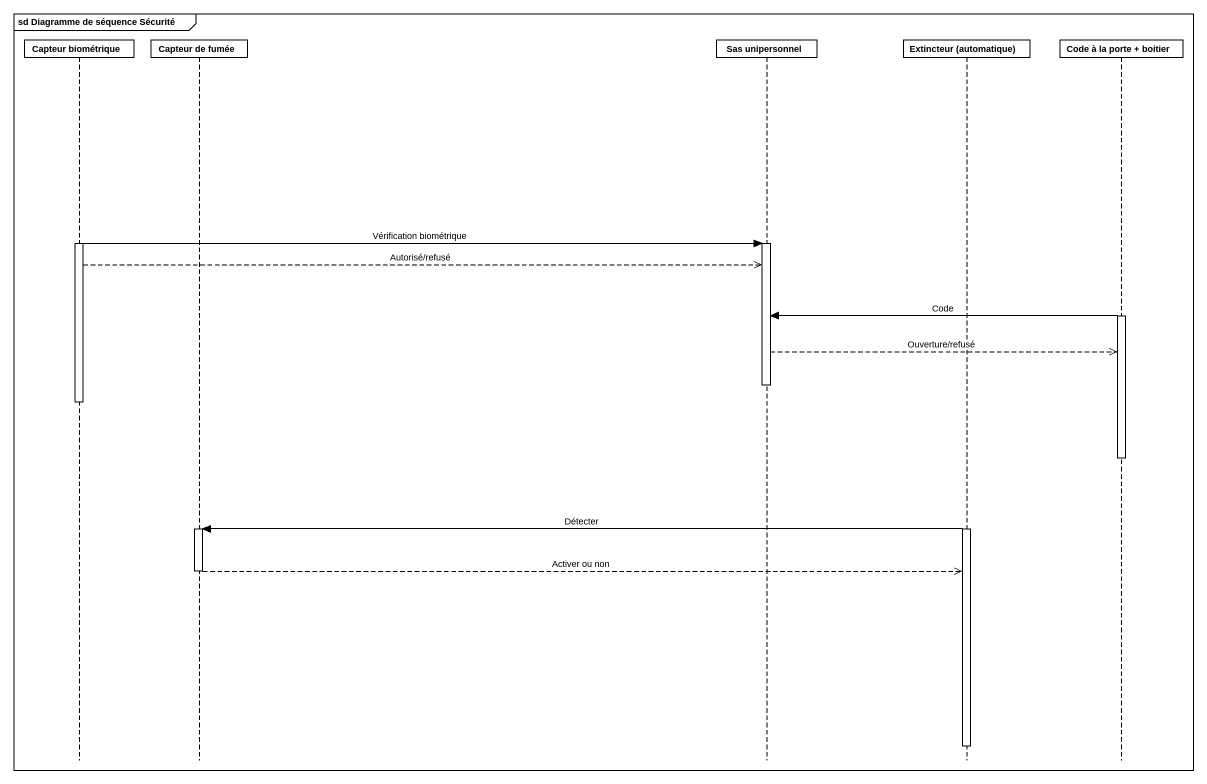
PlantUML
@startuml
mainframe sd Diagramme de séquence Sécurité
hide footbox
participant "Capteur biométrique" as Capteur_biométrique
participant "Capteur de fumée" as Capteur_de_fumée
participant "Sas unipersonnel" as Sas_unipersonnel
participant "Extincteur (automatique)" as Extincteur_automatique
participant "Code à la porte + boitier" as Code_à_la_porte_boitier

activate Capteur_biométrique
Capteur_biométrique -> Sas_unipersonnel : Vérification biométrique
activate Sas_unipersonnel
Capteur_biométrique -->> Sas_unipersonnel : Autorisé/refusé
activate Code_à_la_porte_boitier
Code_à_la_porte_boitier -> Sas_unipersonnel : Code
Sas_unipersonnel -->> Code_à_la_porte_boitier : Ouverture/refusé
deactivate Sas_unipersonnel
deactivate Capteur_biométrique
deactivate Code_à_la_porte_boitier
activate Extincteur_automatique
Extincteur_automatique -> Capteur_de_fumée : Détecter
activate Capteur_de_fumée
Capteur_de_fumée -->> Extincteur_automatique : Activer ou non
deactivate Capteur_de_fumée
deactivate Extincteur_automatique
@enduml
